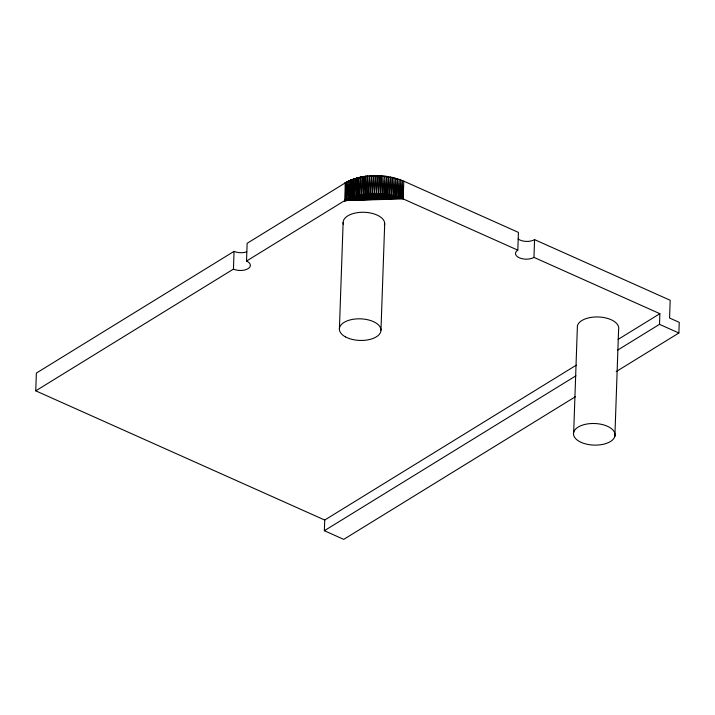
<?xml version="1.0" encoding="UTF-8"?>
<svg xmlns="http://www.w3.org/2000/svg" width="715" height="715" viewBox="0 0 715 715"><rect width="100%" height="100%" fill="white"/><g stroke="black" fill="none" stroke-linecap="round" stroke-linejoin="round"><path stroke-width="1.07" d="M576.326 365.133L324.726 520.046L35.75 390.837L36.367 373.078L234.055 251.358A10.394 5.398 2 0 0 246.702 251.85M35.75 390.837L233.43 269.108L234.055 251.358M233.43 269.108A10.394 5.398 2 0 0 248.051 268.688A10.394 5.398 2 0 0 246.523 261.046L247.149 243.297L345.336 182.834C363.05 173.155 385.385 173.656 403.805 181.154L518.429 232.402L517.812 250.161A10.394 5.398 2 0 0 519.331 257.802A10.394 5.398 2 0 0 533.953 257.382L659.874 313.688L659.507 324.342L617.733 350.064M575.387 396.727L343.727 539.369L324.36 530.709L324.726 520.046M339.402 329.052L343.129 222.508M517.812 250.161L403.189 198.913L344.71 200.593L350.073 197.876L350.699 180.117L345.336 182.834L344.71 200.593L246.523 261.046M403.189 198.913L402.286 180.502L401.669 198.261L400.096 197.644L344.71 200.593L351.566 197.286L352.182 179.528L345.336 182.834L345.953 199.86L344.71 200.593L401.669 198.261L403.189 198.913L403.805 181.154M400.096 197.644L399.095 179.313L398.469 197.072L396.807 196.527L344.71 200.593L353.112 196.732L353.728 178.973L345.336 182.834L355.328 178.464L356.356 195.74L344.71 200.593L398.469 197.072L400.096 197.644L400.713 179.885L401.669 198.261M395.207 178.947L397.424 178.777L396.807 196.527L395.1 196.035L344.71 200.593L354.712 196.214L355.328 178.464M350.073 197.876L349.26 180.743L348.643 198.502L347.883 181.413L347.267 199.163L346.578 182.111L345.953 199.86L356.356 195.74L356.973 177.99L345.336 182.834L347.472 182.325M396.807 196.527L395.717 178.276L395.1 196.035L393.348 195.57L344.71 200.593L358.036 195.311L358.662 177.552L345.336 182.834L352.361 180.189M395.1 196.035L393.965 177.812L393.348 195.57L391.57 195.159L344.71 200.593L359.77 194.918L360.387 177.159L357.375 178.294M390.006 177.651L392.186 177.4L391.57 195.159L389.755 194.784L344.71 200.593L361.531 194.569L362.156 176.82L357.947 178.321M391.57 195.159L390.372 177.025L389.755 194.784L387.914 194.453L344.71 200.593L363.336 194.266L363.953 176.507L360.852 177.561M386.368 176.998L388.531 176.694L387.914 194.453L386.046 194.167L344.71 200.593L365.159 194.006L365.785 176.248L363.738 176.909M384.491 176.748L386.672 176.408L386.046 194.167L384.161 193.917L344.71 200.593L367.01 193.792L367.635 176.033L364.444 177.007M384.161 193.917L382.882 175.962L382.266 193.72L380.353 193.568L344.71 200.593L368.886 193.622L369.512 175.863L370.781 193.497L344.71 200.593L382.266 193.72L384.161 193.917L384.786 176.167L386.046 194.167M356.356 195.74L370.781 193.497L371.398 175.738L369.315 176.31M378.816 176.239L380.979 175.81L380.353 193.568L378.441 193.461L344.71 200.593L372.685 193.425L373.302 175.667L371.156 176.212M376.885 176.167L379.057 175.711L378.441 193.461L376.519 193.408L344.71 200.593L374.597 193.39L375.214 175.631L373.087 176.149M370.781 193.497L376.519 193.408L377.136 175.649L373.954 176.364M380.97 330.223L384.697 223.679M533.953 257.382L534.57 239.623A10.394 5.398 2 0 1 518.089 238.971M573.689 432.307L577.407 325.772A20.798 10.805 2 0 1 600.832 317.129A20.798 10.805 2 0 1 618.591 329.767L614.873 436.302A20.798 10.805 2 0 1 581.527 442.522A20.798 10.805 2 0 1 586.434 424.102A20.798 10.805 2 0 1 614.873 436.302M616.214 371.586L678.875 333.002L679.25 322.349L669.562 318.023L670.187 300.264L534.57 239.623M618.1 339.411L659.874 313.688M324.36 530.709L575.959 375.786M348.491 181.708L345.336 182.834L347.436 182.227M348.437 181.78L345.336 182.834L347.374 182.173M659.507 324.342L678.875 333.002M380.979 175.81L382.266 193.72M379.057 175.711L380.353 193.568M377.136 175.649L378.441 193.461M375.214 175.631L376.519 193.408M373.302 175.667L374.597 193.39M371.398 175.738L372.685 193.425M367.635 176.033L368.886 193.622M386.672 176.408L387.914 194.453M365.785 176.248L367.01 193.792M363.953 176.507L365.159 194.006M388.531 176.694L389.755 194.784M362.156 176.82L363.336 194.266M360.387 177.159L361.531 194.569M392.186 177.4L393.348 195.57M358.662 177.552L359.77 194.918M356.973 177.99L358.036 195.311M397.424 178.777L398.469 197.072M353.728 178.973L354.712 196.214M352.182 179.528L353.112 196.732M350.699 180.117L351.566 197.286M343.423 224.394A20.798 10.805 2 0 1 364.024 212.284A20.798 10.805 2 0 1 384.357 225.547M345.417 336.863A20.798 10.805 2 0 0 380.237 333.002A20.798 10.805 2 0 0 354.917 319.042A20.798 10.805 2 0 0 345.417 336.863"/></g></svg>
